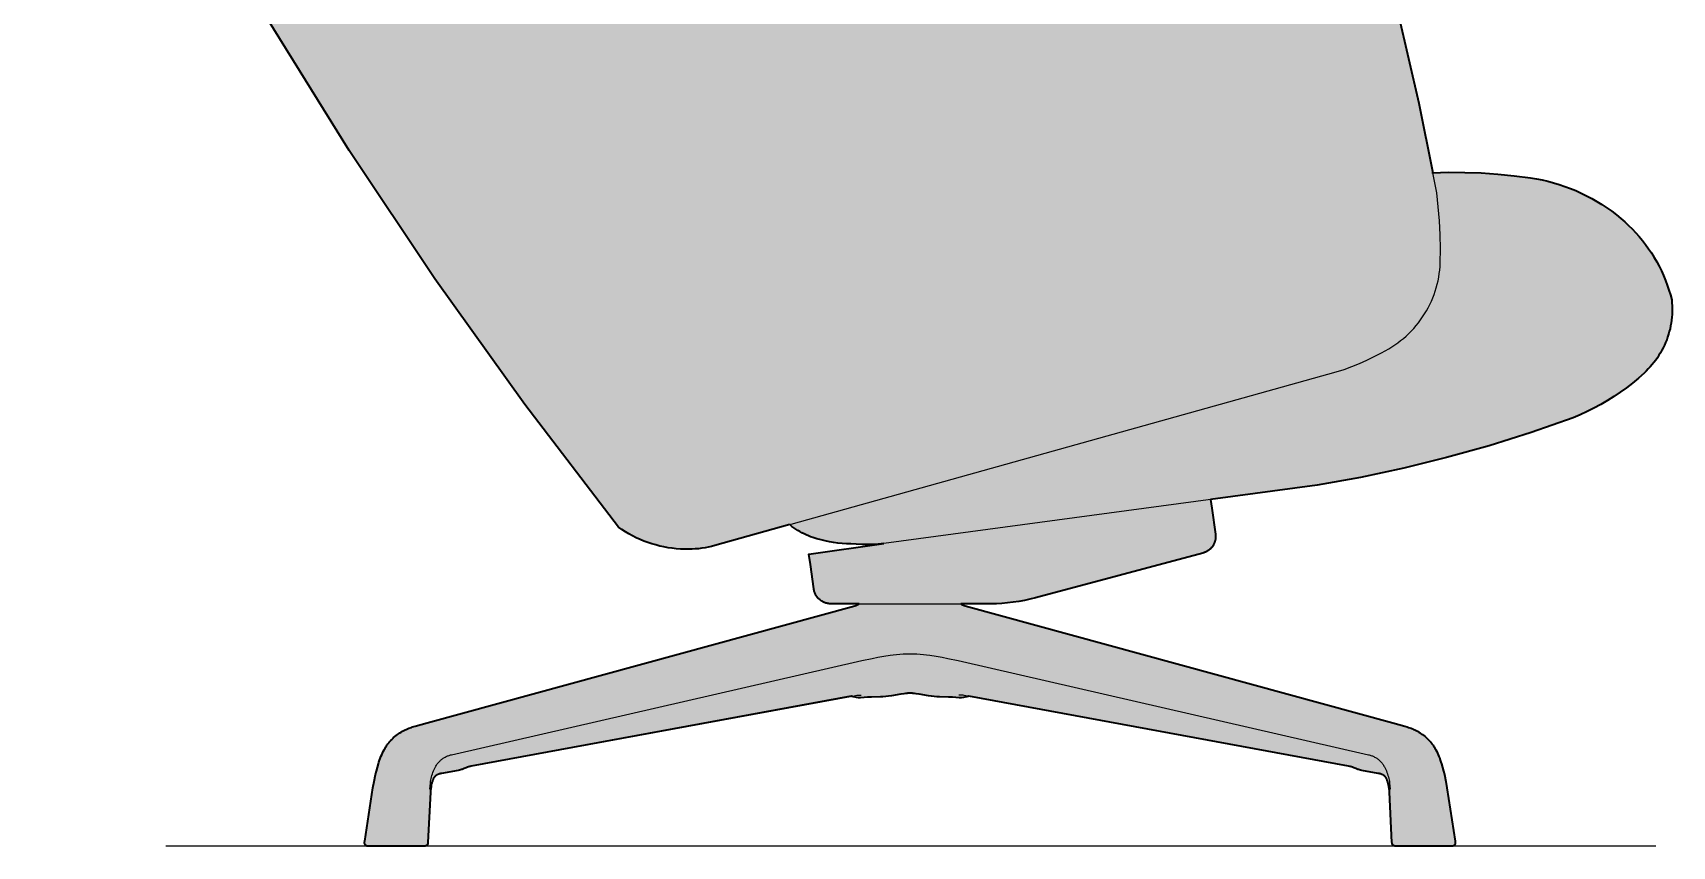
# Model space of a CAD drawing. Header units: millimetres. Extents: x 0 to 2344, y -1269 to 1051.
# Drawn here: x 1393 to 2344, y 0 to 472 of the extents above; entities that cross this region are included whole.
import ezdxf

# ---------------------------------------------------------------- set-up
doc = ezdxf.new("R2010")
doc.units = ezdxf.units.MM
doc.layers.add('Blocks', color=7, linetype='Continuous')
doc.layers.add('Blocks$Fill', color=7, linetype='Continuous', true_color=0xffffff)
for name, color, linetype, lineweight, true_color in [('Blocks$Inner', 7, 'Continuous', 25, 0x007f00), ('Blocks$Outline', 7, 'Continuous', 35, 0xff3f3f), ('Groud', 7, 'Continuous', 25, 0x243775)]:
    doc.layers.add(name, color=color, linetype=linetype, lineweight=lineweight, true_color=true_color)

# ---------------------------------------------------------------- blocks, each defined once
blk = doc.blocks.new('Doze Lounge Chair High Back Side')
at = {"layer": 'Blocks$Fill'}
blk.add_hatch(color=256, dxfattribs=at).paths.add_polyline_path([(397.44, 86.93), (177.18, 46.39), (176.5, 46.23), (176.19, 46.16), (175.91, 46.08), (175.65, 46), (175.4, 45.93), (175.16, 45.85), (174.94, 45.77), (174.52, 45.61), (174.14, 45.46), (172.72, 44.84), (172.32, 44.69), (171.9, 44.54), (171.42, 44.38), (170.89, 44.23), (170.29, 44.08), (169.6, 43.92), (159.98, 42.15), (159.56, 42.05), (159.16, 41.96), (158.78, 41.86), (158.41, 41.75), (158.24, 41.69), (158.07, 41.63), (157.9, 41.57), (157.73, 41.5), (157.57, 41.43), (157.42, 41.36), (157.27, 41.28), (157.12, 41.2), (156.98, 41.12), (156.84, 41.03), (156.77, 40.98), (156.7, 40.93), (156.63, 40.89), (156.57, 40.84), (156.5, 40.79), (156.44, 40.74), (156.37, 40.68), (156.31, 40.63), (156.25, 40.57), (156.19, 40.52), (156.13, 40.46), (156.07, 40.4), (156.02, 40.34), (155.96, 40.27), (155.9, 40.21), (155.85, 40.14), (155.79, 40.08), (155.74, 40.01), (155.69, 39.94), (155.64, 39.87), (155.59, 39.79), (155.54, 39.72), (155.44, 39.56), (155.34, 39.4), (155.25, 39.24), (155.17, 39.07), (155.08, 38.89), (155, 38.71), (154.92, 38.53), (154.85, 38.34), (154.77, 38.15), (154.64, 37.76), (154.51, 37.36), (154.39, 36.96), (154.28, 36.55), (154.19, 36.14), (154.01, 35.34), (153.87, 34.58), (153.66, 33.24), (153.58, 32.64), (153.52, 32), (153.46, 31.27), (152.07, 2.22), (152.06, 2.04), (152.04, 1.87), (152.03, 1.79), (152.01, 1.71), (152, 1.63), (151.98, 1.55), (151.97, 1.47), (151.95, 1.4), (151.92, 1.33), (151.91, 1.29), (151.9, 1.25), (151.89, 1.22), (151.87, 1.18), (151.86, 1.15), (151.84, 1.11), (151.83, 1.08), (151.81, 1.05), (151.79, 1.01), (151.77, 0.98), (151.75, 0.95), (151.73, 0.92), (151.71, 0.88), (151.69, 0.85), (151.67, 0.82), (151.65, 0.79), (151.62, 0.76), (151.6, 0.73), (151.57, 0.7), (151.54, 0.67), (151.52, 0.64), (151.49, 0.61), (151.46, 0.59), (151.43, 0.56), (151.4, 0.53), (151.36, 0.51), (151.33, 0.48), (151.3, 0.45), (151.26, 0.43), (151.23, 0.4), (151.19, 0.38), (151.16, 0.36), (151.12, 0.34), (151.08, 0.31), (151.04, 0.29), (151, 0.27), (150.96, 0.25), (150.92, 0.23), (150.88, 0.22), (150.84, 0.2), (150.79, 0.18), (150.75, 0.17), (150.7, 0.15), (150.66, 0.14), (150.61, 0.12), (150.57, 0.11), (150.52, 0.1), (150.47, 0.09), (150.42, 0.08), (150.37, 0.07), (150.31, 0.06), (150.26, 0.05), (150.14, 0.04), (150, 0.03), (149.84, 0.02), (149.47, 0.01), (118.29, -0.01), (117.71, 0), (117.46, 0.01), (117.24, 0.03), (117.13, 0.04), (117.03, 0.05), (116.94, 0.07), (116.85, 0.08), (116.8, 0.09), (116.76, 0.1), (116.71, 0.11), (116.67, 0.13), (116.63, 0.14), (116.59, 0.15), (116.55, 0.17), (116.51, 0.18), (116.47, 0.2), (116.43, 0.21), (116.4, 0.23), (116.36, 0.25), (116.32, 0.27), (116.28, 0.29), (116.25, 0.31), (116.21, 0.33), (116.18, 0.36), (116.14, 0.38), (116.11, 0.41), (116.07, 0.43), (116.04, 0.46), (116, 0.49), (115.97, 0.52), (115.94, 0.55), (115.9, 0.58), (115.87, 0.62), (115.84, 0.65), (115.81, 0.69), (115.78, 0.72), (115.75, 0.76), (115.72, 0.8), (115.7, 0.84), (115.67, 0.88), (115.64, 0.92), (115.62, 0.96), (115.59, 1), (115.57, 1.04), (115.55, 1.09), (115.53, 1.13), (115.51, 1.18), (115.49, 1.23), (115.47, 1.27), (115.45, 1.32), (115.44, 1.37), (115.42, 1.42), (115.41, 1.47), (115.39, 1.52), (115.38, 1.57), (115.37, 1.63), (115.37, 1.68), (115.36, 1.73), (115.35, 1.79), (115.35, 1.84), (115.34, 1.9), (115.34, 1.96), (115.34, 2.02), (115.34, 2.13), (115.34, 2.25), (115.35, 2.37), (115.36, 2.5), (115.39, 2.75), (115.42, 3.01), (120.2, 33.8), (120.88, 37.6), (121.7, 41.51), (122.19, 43.55), (122.73, 45.64), (123.35, 47.76), (123.68, 48.81), (124.04, 49.86), (124.42, 50.9), (124.81, 51.93), (125.23, 52.95), (125.68, 53.94), (126.15, 54.92), (126.64, 55.87), (126.89, 56.33), (127.16, 56.79), (127.43, 57.24), (127.7, 57.68), (127.99, 58.11), (128.28, 58.53), (128.57, 58.95), (128.87, 59.35), (129.18, 59.75), (129.5, 60.14), (129.82, 60.52), (130.14, 60.89), (130.47, 61.25), (130.8, 61.61), (131.14, 61.95), (131.48, 62.29), (131.83, 62.62), (132.18, 62.95), (132.89, 63.57), (133.61, 64.15), (134.34, 64.71), (135.07, 65.23), (135.81, 65.73), (136.56, 66.19), (137.3, 66.62), (138.04, 67.03), (138.78, 67.4), (139.51, 67.75), (140.24, 68.07), (140.97, 68.36), (141.7, 68.64), (142.44, 68.89), (143.18, 69.14), (144.69, 69.59), (399.48, 139.37), (399.97, 139.51), (400.21, 139.59), (400.45, 139.68), (400.68, 139.78), (400.91, 139.88), (401.14, 139.99), (401.36, 140.11), (401.58, 140.24), (401.8, 140.38), (402.01, 140.52), (385.34, 140.53), (385, 140.54), (384.66, 140.57), (384.32, 140.61), (383.99, 140.67), (383.65, 140.73), (383.32, 140.8), (382.99, 140.89), (382.66, 140.99), (382.34, 141.1), (382.02, 141.22), (381.7, 141.35), (381.39, 141.49), (381.09, 141.64), (380.79, 141.8), (380.49, 141.97), (380.21, 142.15), (379.92, 142.35), (379.65, 142.55), (379.38, 142.76), (379.12, 142.98), (378.87, 143.2), (378.62, 143.44), (378.38, 143.68), (378.15, 143.94), (377.93, 144.2), (377.72, 144.47), (377.52, 144.74), (377.33, 145.02), (377.15, 145.31), (376.97, 145.6), (376.81, 145.9), (376.66, 146.21), (376.52, 146.52), (376.39, 146.83), (376.27, 147.15), (376.16, 147.47), (376.06, 147.8), (375.97, 148.13), (375.9, 148.46), (375.83, 148.8), (375.78, 149.13), (372.95, 169.28), (416.32, 175.44), (409.94, 174.98), (406.75, 174.9), (403.55, 174.91), (400.35, 175.02), (394.68, 175.31), (392.2, 175.48), (389.73, 175.73), (387.27, 176.07), (384.82, 176.49), (382.39, 176.99), (379.97, 177.57), (377.57, 178.23), (375.2, 178.97), (373.91, 179.43), (372.62, 179.93), (371.36, 180.48), (370.12, 181.07), (368.89, 181.7), (367.69, 182.36), (366.51, 183.07), (365.35, 183.82), (364.22, 184.6), (363.11, 185.42), (361.79, 186.48), (316.45, 173.84), (314.59, 173.41), (312.73, 173.04), (310.85, 172.73), (308.96, 172.49), (307.06, 172.31), (305.16, 172.19), (303.26, 172.13), (300.84, 172.15), (298.43, 172.25), (296.02, 172.44), (293.62, 172.71), (291.24, 173.07), (288.86, 173.51), (286.51, 174.03), (284.17, 174.63), (281.85, 175.31), (279.56, 176.08), (277.3, 176.92), (275.07, 177.84), (272.87, 178.84), (270.71, 179.91), (268.59, 181.06), (266.5, 182.29), (264.47, 183.58), (262.48, 184.94), (208.14, 256.04), (156.11, 328.83), (106.45, 403.26), (59.19, 479.23), (21.59, 542.7), (9.29, 564.7), (-2.29, 587.09), (-13.15, 609.83), (-17.09, 618.7), (-20.76, 627.69), (-24.16, 636.78), (-27.28, 645.97), (-30.13, 655.24), (-32.7, 664.6), (-39.39, 696.16), (-45.3, 727.88), (-71.79, 899.39), (-73.79, 914.31), (-75.37, 929.27), (-76.54, 944.27), (-76.88, 949.88), (-77.04, 955.49), (-77.01, 961.11), (-76.79, 966.73), (-76.38, 972.33), (-75.77, 977.91), (-74.99, 983.48), (-74.62, 985.49), (-74.2, 987.5), (-73.7, 989.49), (-73.14, 991.46), (-72.52, 993.41), (-71.83, 995.34), (-71.08, 997.24), (-70.26, 999.12), (-69.39, 1000.97), (-68.45, 1002.8), (-67.45, 1004.59), (-66.4, 1006.34), (-65.28, 1008.06), (-64.11, 1009.74), (-62.89, 1011.38), (-62.03, 1012.41), (-61.14, 1013.41), (-60.22, 1014.37), (-59.27, 1015.31), (-58.29, 1016.22), (-57.28, 1017.1), (-56.25, 1017.94), (-55.19, 1018.75), (-54.1, 1019.53), (-52.99, 1020.27), (-49.59, 1022.25), (-43.09, 1025.06), (4.73, 1044.76), (7.97, 1045.95), (11.24, 1047.05), (14.55, 1048.04), (17.88, 1048.93), (21.24, 1049.71), (24.63, 1050.39), (26.46, 1050.61), (28.31, 1050.76), (30.15, 1050.85), (32, 1050.88), (33.85, 1050.85), (35.69, 1050.75), (37.54, 1050.59), (39.37, 1050.37), (41.2, 1050.09), (43.02, 1049.75), (44.82, 1049.35), (46.61, 1048.88), (48.38, 1048.36), (50.14, 1047.77), (51.87, 1047.13), (53.58, 1046.43), (55.27, 1045.68), (56.93, 1044.86), (58.56, 1043.99), (60.16, 1043.07), (61.73, 1042.09), (63.26, 1041.07), (67.08, 1038.32), (69.33, 1036.57), (71.53, 1034.75), (73.65, 1032.85), (75.72, 1030.88), (77.71, 1028.84), (79.63, 1026.73), (81.48, 1024.56), (83.25, 1022.32), (84.94, 1020.03), (86.55, 1017.67), (88.08, 1015.27), (89.52, 1012.81), (90.88, 1010.3), (92.16, 1007.75), (96.69, 997.54), (100.9, 987.19), (104.76, 976.7), (108.28, 966.1), (111.46, 955.39), (114.28, 944.58), (116.76, 933.68), (118.88, 922.71), (120.64, 911.68), (122.04, 900.6), (123.08, 889.47), (123.75, 878.32), (133.07, 789.32), (134.57, 779.1), (136.38, 768.93), (138.51, 758.81), (140.96, 748.77), (143.72, 738.82), (146.79, 728.95), (150.16, 719.18), (152.56, 714.49), (155.11, 709.87), (157.81, 705.33), (160.65, 700.89), (163.63, 696.54), (166.75, 692.28), (170.01, 688.13), (173.39, 684.09), (176.91, 680.15), (180.55, 676.33), (184.31, 672.63), (209.52, 649.68), (235.5, 627.61), (262.24, 606.45), (289.7, 586.24), (293.02, 583.84), (296.42, 581.57), (299.9, 579.41), (303.45, 577.38), (307.07, 575.47), (310.76, 573.68), (314.5, 572.03), (318.3, 570.5), (322.15, 569.11), (326.05, 567.86), (329.99, 566.73), (333.96, 565.75), (337.97, 564.9), (342, 564.2), (346.05, 563.63), (350.13, 563.21), (354.21, 562.92), (358.3, 562.78), (371.48, 562.93), (384.64, 563.51), (397.78, 564.51), (410.88, 565.93), (600.48, 590.15), (607.77, 590.58), (615.06, 590.79), (622.36, 590.79), (629.66, 590.57), (636.94, 590.14), (640.25, 589.73), (643.55, 589.21), (646.82, 588.58), (650.08, 587.84), (653.3, 586.98), (656.49, 586.01), (659.65, 584.94), (662.77, 583.76), (665.85, 582.47), (668.88, 581.07), (670.39, 580.32), (671.88, 579.51), (673.35, 578.66), (674.78, 577.75), (676.18, 576.8), (677.55, 575.8), (678.88, 574.76), (680.18, 573.67), (681.44, 572.54), (682.66, 571.37), (683.84, 570.15), (684.98, 568.9), (686.08, 567.61), (687.13, 566.28), (688.14, 564.92), (689.1, 563.53), (690, 562.12), (690.85, 560.69), (691.66, 559.23), (692.44, 557.75), (693.17, 556.25), (694.8, 552.65), (696.33, 548.99), (697.75, 545.29), (699.05, 541.55), (700.24, 537.76), (701.31, 533.95), (714.59, 482.55), (726.46, 430.81), (734.57, 390.38), (753.14, 390.66), (762.71, 390.33), (772.27, 389.68), (781.79, 388.72), (791.28, 387.44), (794.67, 386.9), (798.03, 386.25), (801.37, 385.48), (804.68, 384.61), (807.96, 383.63), (811.21, 382.54), (814.42, 381.35), (817.59, 380.04), (820.71, 378.64), (823.79, 377.13), (826.81, 375.53), (829.79, 373.82), (832.7, 372.02), (835.55, 370.12), (838.34, 368.13), (841.06, 366.05), (843.71, 363.88), (845.96, 361.93), (848.15, 359.91), (850.26, 357.82), (852.31, 355.66), (854.28, 353.43), (856.18, 351.14), (858, 348.78), (859.74, 346.37), (861.4, 343.9), (862.97, 341.37), (864.46, 338.79), (865.86, 336.17), (867.17, 333.5), (868.4, 330.78), (869.53, 328.03), (870.57, 325.24), (871.51, 322.42), (872.37, 319.57), (873.12, 316.69), (873.28, 315.02), (873.38, 313.34), (873.43, 311.66), (873.42, 309.98), (873.35, 308.31), (873.22, 306.63), (873.04, 304.96), (872.81, 303.3), (872.52, 301.65), (872.17, 300.01), (871.76, 298.38), (871.31, 296.76), (870.79, 295.17), (870.23, 293.58), (869.61, 292.02), (868.94, 290.49), (868.21, 288.97), (867.44, 287.48), (866.62, 286.02), (865.75, 284.58), (864.83, 283.18), (863.86, 281.81), (862.85, 280.47), (861.79, 279.17), (860.69, 277.9), (859.55, 276.67), (858.36, 275.48), (857.14, 274.33), (853.81, 271.37), (850.39, 268.52), (846.88, 265.79), (843.28, 263.17), (839.59, 260.67), (835.82, 258.3), (831.98, 256.05), (828.06, 253.93), (824.08, 251.94), (820.04, 250.08), (815.93, 248.36), (791.75, 239.89), (767.32, 232.19), (742.65, 225.27), (717.78, 219.13), (692.72, 213.79), (667.51, 209.24), (605.81, 200.94), (608.65, 180.65), (608.68, 180.3), (608.7, 179.96), (608.71, 179.61), (608.7, 179.27), (608.68, 178.93), (608.65, 178.58), (608.61, 178.24), (608.56, 177.9), (608.5, 177.56), (608.42, 177.22), (608.33, 176.89), (608.23, 176.56), (608.12, 176.23), (608, 175.91), (607.87, 175.59), (607.72, 175.28), (607.57, 174.97), (607.41, 174.67), (607.23, 174.37), (607.04, 174.08), (606.85, 173.8), (606.64, 173.52), (606.43, 173.25), (606.21, 172.99), (605.97, 172.73), (605.73, 172.49), (605.48, 172.25), (605.23, 172.02), (604.96, 171.8), (604.69, 171.59), (604.41, 171.39), (604.12, 171.19), (603.83, 171.01), (603.53, 170.84), (603.22, 170.68), (602.91, 170.53), (602.6, 170.39), (602.28, 170.26), (601.95, 170.14), (601.63, 170.04), (601.29, 169.94), (501.04, 143.13), (497.84, 142.44), (494.62, 141.86), (491.39, 141.38), (488.13, 141), (484.87, 140.74), (481.6, 140.58), (478.33, 140.52), (461.03, 140.52), (461.45, 140.24), (461.67, 140.11), (461.89, 139.99), (462.12, 139.88), (462.35, 139.78), (462.59, 139.68), (462.83, 139.59), (463.07, 139.51), (463.31, 139.43), (718.34, 69.59), (719.86, 69.14), (720.6, 68.89), (721.33, 68.64), (722.06, 68.36), (722.79, 68.07), (723.52, 67.75), (724.26, 67.4), (724.99, 67.03), (725.74, 66.62), (726.48, 66.19), (727.22, 65.73), (727.96, 65.23), (728.7, 64.71), (729.43, 64.15), (730.15, 63.57), (730.85, 62.95), (731.2, 62.62), (731.55, 62.29), (731.89, 61.95), (732.23, 61.61), (732.56, 61.25), (732.89, 60.89), (733.22, 60.52), (733.54, 60.14), (733.85, 59.75), (734.16, 59.35), (734.46, 58.95), (734.76, 58.53), (735.05, 58.11), (735.33, 57.68), (735.61, 57.24), (735.88, 56.79), (736.14, 56.33), (736.4, 55.87), (736.89, 54.92), (737.36, 53.94), (737.8, 52.95), (738.22, 51.93), (738.62, 50.9), (738.99, 49.86), (739.35, 48.81), (739.69, 47.76), (740.3, 45.64), (740.85, 43.55), (741.33, 41.51), (742.15, 37.6), (742.83, 33.8), (747.61, 3.01), (747.65, 2.75), (747.67, 2.5), (747.68, 2.37), (747.69, 2.25), (747.69, 2.13), (747.69, 2.02), (747.69, 1.96), (747.69, 1.9), (747.69, 1.84), (747.68, 1.79), (747.68, 1.73), (747.67, 1.68), (747.66, 1.63), (747.65, 1.57), (747.64, 1.52), (747.63, 1.47), (747.61, 1.42), (747.6, 1.37), (747.58, 1.32), (747.57, 1.27), (747.55, 1.23), (747.53, 1.18), (747.51, 1.13), (747.49, 1.09), (747.46, 1.04), (747.44, 1), (747.42, 0.96), (747.39, 0.92), (747.37, 0.88), (747.34, 0.84), (747.31, 0.8), (747.28, 0.76), (747.25, 0.72), (747.22, 0.69), (747.19, 0.65), (747.16, 0.62), (747.13, 0.58), (747.1, 0.55), (747.06, 0.52), (747.03, 0.49), (747, 0.46), (746.96, 0.43), (746.93, 0.41), (746.89, 0.38), (746.86, 0.36), (746.82, 0.33), (746.79, 0.31), (746.75, 0.29), (746.71, 0.27), (746.68, 0.25), (746.64, 0.23), (746.6, 0.21), (746.56, 0.2), (746.52, 0.18), (746.48, 0.17), (746.44, 0.15), (746.4, 0.14), (746.36, 0.13), (746.32, 0.11), (746.28, 0.1), (746.23, 0.09), (746.19, 0.08), (746.1, 0.07), (746, 0.05), (745.9, 0.04), (745.8, 0.03), (745.57, 0.01), (745.33, 0), (744.74, -0.01), (713.57, 0.01), (713.19, 0.02), (713.03, 0.03), (712.9, 0.04), (712.78, 0.05), (712.72, 0.06), (712.67, 0.07), (712.61, 0.08), (712.56, 0.09), (712.52, 0.1), (712.47, 0.11), (712.42, 0.12), (712.38, 0.14), (712.33, 0.15), (712.29, 0.17), (712.24, 0.18), (712.2, 0.2), (712.16, 0.22), (712.11, 0.23), (712.07, 0.25), (712.03, 0.27), (711.99, 0.29), (711.95, 0.31), (711.92, 0.34), (711.88, 0.36), (711.84, 0.38), (711.81, 0.4), (711.77, 0.43), (711.74, 0.45), (711.7, 0.48), (711.67, 0.51), (711.64, 0.53), (711.61, 0.56), (711.58, 0.59), (711.55, 0.61), (711.52, 0.64), (711.49, 0.67), (711.46, 0.7), (711.44, 0.73), (711.41, 0.76), (711.39, 0.79), (711.36, 0.82), (711.34, 0.85), (711.32, 0.88), (711.3, 0.92), (711.28, 0.95), (711.26, 0.98), (711.24, 1.01), (711.22, 1.05), (711.21, 1.08), (711.19, 1.11), (711.18, 1.15), (711.16, 1.18), (711.15, 1.22), (711.14, 1.25), (711.12, 1.29), (711.11, 1.33), (711.09, 1.4), (711.07, 1.47), (711.05, 1.55), (711.03, 1.63), (711.02, 1.71), (711.01, 1.79), (711, 1.87), (710.98, 2.04), (710.96, 2.22), (709.58, 31.27), (709.52, 32), (709.45, 32.64), (709.37, 33.24), (709.16, 34.58), (709.02, 35.34), (708.85, 36.14), (708.75, 36.55), (708.64, 36.96), (708.53, 37.36), (708.4, 37.76), (708.26, 38.15), (708.19, 38.34), (708.11, 38.53), (708.03, 38.71), (707.95, 38.89), (707.87, 39.07), (707.78, 39.24), (707.69, 39.4), (707.6, 39.56), (707.5, 39.72), (707.45, 39.79), (707.4, 39.87), (707.35, 39.94), (707.29, 40.01), (707.24, 40.08), (707.19, 40.14), (707.13, 40.21), (707.08, 40.27), (707.02, 40.34), (706.96, 40.4), (706.9, 40.46), (706.84, 40.52), (706.78, 40.57), (706.72, 40.63), (706.66, 40.68), (706.6, 40.74), (706.53, 40.79), (706.47, 40.84), (706.4, 40.89), (706.34, 40.93), (706.27, 40.98), (706.2, 41.03), (706.06, 41.12), (705.92, 41.2), (705.77, 41.28), (705.62, 41.36), (705.46, 41.43), (705.3, 41.5), (705.14, 41.57), (704.97, 41.63), (704.8, 41.69), (704.62, 41.75), (704.25, 41.86), (703.87, 41.96), (703.47, 42.05), (703.05, 42.15), (693.43, 43.92), (692.75, 44.08), (692.15, 44.23), (691.61, 44.38), (691.14, 44.54), (690.71, 44.69), (690.32, 44.84), (689.95, 44.99), (688.51, 45.61), (688.1, 45.77), (687.87, 45.85), (687.64, 45.93), (687.39, 46), (687.12, 46.08), (686.84, 46.16), (686.54, 46.23), (685.85, 46.39), (465.61, 86.93), (464.87, 86.72), (464.48, 86.63), (464.09, 86.54), (462.62, 86.25), (461.48, 86.05), (461.05, 85.98), (460.87, 85.96), (460.71, 85.95), (460.64, 85.94), (460.57, 85.94), (460.51, 85.94), (460.44, 85.94), (460.38, 85.94), (460.32, 85.94), (460.26, 85.95), (456.1, 86.34), (453.92, 86.45), (447.18, 86.68), (445.61, 86.8), (443.97, 86.98), (442.27, 87.22), (435.02, 88.42), (434.11, 88.54), (433.23, 88.62), (432.79, 88.65), (432.36, 88.67), (431.94, 88.69), (431.12, 88.69), (430.7, 88.67), (430.27, 88.65), (429.83, 88.62), (428.94, 88.54), (428.03, 88.42), (426.19, 88.14), (419.09, 86.98), (417.45, 86.8), (415.87, 86.68), (414.37, 86.6), (406.96, 86.34), (405.03, 86.19), (402.73, 85.94), (402.67, 85.94), (402.61, 85.94), (402.55, 85.94), (402.49, 85.94), (402.42, 85.94), (402.35, 85.95), (402.19, 85.96), (402.01, 85.98), (401.58, 86.05), (400.44, 86.25), (398.97, 86.54), (398.58, 86.63), (398.18, 86.72), (397.8, 86.83)], flags=0)
at = {"layer": 'Blocks$Inner'}
blk.add_line((153.52, 32.99), (152.05, 1.91), dxfattribs=at)
for points in [[(59.19, 479.23), (106.45, 403.26), (156.11, 328.83), (208.14, 256.04), (262.48, 184.94), (264.47, 183.58), (266.5, 182.29), (268.59, 181.06), (270.71, 179.91), (272.87, 178.84), (275.07, 177.84), (277.3, 176.92), (279.56, 176.08), (281.85, 175.31), (284.17, 174.63), (286.51, 174.03), (288.86, 173.51), (291.24, 173.07), (293.62, 172.71), (296.02, 172.44), (298.43, 172.25), (300.84, 172.15), (303.26, 172.13), (305.16, 172.19), (307.06, 172.31), (308.96, 172.49), (310.85, 172.73), (312.73, 173.04), (314.59, 173.41), (316.45, 173.84), (318.29, 174.33), (678.69, 274.97), (683.21, 276.45), (687.67, 278.07), (692.08, 279.85), (696.43, 281.77), (700.72, 283.84), (704.93, 286.04), (709.06, 288.39), (710.85, 289.47), (712.6, 290.61), (714.31, 291.82), (715.98, 293.08), (717.6, 294.4), (719.18, 295.77), (720.7, 297.2), (722.18, 298.68), (723.6, 300.21), (724.97, 301.79), (726.29, 303.41), (727.54, 305.08), (728.74, 306.8), (729.88, 308.55), (730.95, 310.34), (731.97, 312.17), (732.92, 314.04), (733.8, 315.93), (734.62, 317.85), (735.37, 319.81), (736.05, 321.78), (736.66, 323.78), (737.2, 325.8), (737.67, 327.84), (738.07, 329.89), (738.4, 331.95), (738.66, 334.03), (738.84, 336.11), (738.95, 338.2), (739.01, 346.33), (738.84, 354.45), (738.43, 362.57), (737.78, 370.68), (736.9, 378.76), (726.46, 430.81), (714.59, 482.55)], [(733.99, 390.36), (743.56, 390.67), (753.14, 390.66), (762.71, 390.33), (772.27, 389.68), (781.79, 388.72), (791.28, 387.44), (794.67, 386.9), (798.03, 386.25), (801.37, 385.48), (804.68, 384.61), (807.96, 383.63), (811.21, 382.54), (814.42, 381.35), (817.59, 380.04), (820.71, 378.64), (823.79, 377.13), (826.81, 375.53), (829.79, 373.82), (832.7, 372.02), (835.55, 370.12), (838.34, 368.13), (841.06, 366.05), (843.71, 363.88), (845.96, 361.93), (848.15, 359.91), (850.26, 357.82), (852.31, 355.66), (854.28, 353.43), (856.18, 351.14), (858, 348.78), (859.74, 346.37), (861.4, 343.9), (862.97, 341.37), (864.46, 338.79), (865.86, 336.17), (867.17, 333.5), (868.4, 330.78), (869.53, 328.03), (870.57, 325.24), (871.51, 322.42), (872.37, 319.57), (873.12, 316.69), (873.28, 315.02), (873.38, 313.34), (873.43, 311.66), (873.42, 309.98), (873.35, 308.31), (873.22, 306.63), (873.04, 304.96), (872.81, 303.3), (872.52, 301.65), (872.17, 300.01), (871.76, 298.38), (871.31, 296.76), (870.79, 295.17), (870.23, 293.58), (869.61, 292.02), (868.94, 290.49), (868.21, 288.97), (867.44, 287.48), (866.62, 286.02), (865.75, 284.58), (864.83, 283.18), (863.86, 281.81), (862.85, 280.47), (861.79, 279.17), (860.69, 277.9), (859.55, 276.67), (858.36, 275.48), (857.14, 274.33), (853.81, 271.37), (850.39, 268.52), (846.88, 265.79), (843.28, 263.17), (839.59, 260.67), (835.82, 258.3), (831.98, 256.05), (828.06, 253.93), (824.08, 251.94), (820.04, 250.08), (815.93, 248.36), (791.75, 239.89), (767.32, 232.19), (742.65, 225.27), (717.78, 219.13), (692.72, 213.79), (667.51, 209.24), (416.32, 175.44), (372.95, 169.28), (373.79, 163.34), (375.78, 149.13), (375.83, 148.8), (375.9, 148.46), (375.97, 148.13), (376.06, 147.8), (376.16, 147.47), (376.27, 147.15), (376.39, 146.83), (376.52, 146.52), (376.66, 146.21), (376.81, 145.9), (376.97, 145.6), (377.15, 145.31), (377.33, 145.02), (377.52, 144.74), (377.72, 144.47), (377.93, 144.2), (378.15, 143.94), (378.38, 143.68), (378.62, 143.44), (378.87, 143.2), (379.12, 142.98), (379.38, 142.76), (379.65, 142.55), (379.92, 142.35), (380.21, 142.15), (380.49, 141.97), (380.79, 141.8), (381.09, 141.64), (381.39, 141.49), (381.7, 141.35), (382.02, 141.22), (382.34, 141.1), (382.66, 140.99), (382.99, 140.89), (383.32, 140.8), (383.65, 140.73), (383.99, 140.67), (384.32, 140.61), (384.66, 140.57), (385, 140.54), (385.34, 140.53), (385.68, 140.52), (478.33, 140.52), (481.6, 140.58), (484.87, 140.74), (488.13, 141), (491.39, 141.38), (494.62, 141.86), (497.84, 142.44), (501.04, 143.13), (504.21, 143.93), (601.29, 169.94), (601.63, 170.04), (601.95, 170.14), (602.28, 170.26), (602.6, 170.39), (602.91, 170.53), (603.22, 170.68), (603.53, 170.84), (603.83, 171.01), (604.12, 171.19), (604.41, 171.39), (604.69, 171.59), (604.96, 171.8), (605.23, 172.02), (605.48, 172.25), (605.73, 172.49), (605.97, 172.73), (606.21, 172.99), (606.43, 173.25), (606.64, 173.52), (606.85, 173.8), (607.04, 174.08), (607.23, 174.37), (607.41, 174.67), (607.57, 174.97), (607.72, 175.28), (607.87, 175.59), (608, 175.91), (608.12, 176.23), (608.23, 176.56), (608.33, 176.89), (608.42, 177.22), (608.5, 177.56), (608.56, 177.9), (608.61, 178.24), (608.65, 178.58), (608.68, 178.93), (608.7, 179.27), (608.71, 179.61), (608.7, 179.96), (608.68, 180.3), (608.65, 180.65), (608.61, 180.99), (606.51, 195.97), (605.81, 200.94)], [(361.79, 186.48), (363.11, 185.42), (364.22, 184.6), (365.35, 183.82), (366.51, 183.07), (367.69, 182.36), (368.89, 181.7), (370.12, 181.07), (371.36, 180.48), (372.62, 179.93), (373.91, 179.43), (375.2, 178.97), (377.57, 178.23), (379.97, 177.57), (382.39, 176.99), (384.82, 176.49), (387.27, 176.07), (389.73, 175.73), (392.2, 175.48), (394.68, 175.31), (397.16, 175.22), (400.35, 175.02), (403.55, 174.91), (406.75, 174.9), (409.94, 174.98), (413.14, 175.16), (416.32, 175.44)], [(402.01, 140.52), (401.8, 140.38), (401.58, 140.24), (401.36, 140.11), (401.14, 139.99), (400.91, 139.88), (400.68, 139.78), (400.45, 139.68), (400.21, 139.59), (399.97, 139.51), (399.72, 139.43), (399.48, 139.37), (151.55, 71.43), (144.69, 69.59), (143.18, 69.14), (142.44, 68.89), (141.7, 68.64), (140.97, 68.36), (140.24, 68.07), (139.51, 67.75), (138.78, 67.4), (138.04, 67.03), (137.3, 66.62), (136.56, 66.19), (135.81, 65.73), (135.07, 65.23), (134.34, 64.71), (133.61, 64.15), (132.89, 63.57), (132.18, 62.95), (131.83, 62.62), (131.48, 62.29), (131.14, 61.95), (130.8, 61.61), (130.47, 61.25), (130.14, 60.89), (129.82, 60.52), (129.5, 60.14), (129.18, 59.75), (128.87, 59.35), (128.57, 58.95), (128.28, 58.53), (127.99, 58.11), (127.7, 57.68), (127.43, 57.24), (127.16, 56.79), (126.89, 56.33), (126.64, 55.87), (126.15, 54.92), (125.68, 53.94), (125.23, 52.95), (124.81, 51.93), (124.42, 50.9), (124.04, 49.86), (123.68, 48.81), (123.35, 47.76), (122.73, 45.64), (122.19, 43.55), (121.7, 41.51), (120.88, 37.6), (120.2, 33.8), (115.42, 3.01), (115.39, 2.75), (115.36, 2.5), (115.35, 2.37), (115.34, 2.25), (115.34, 2.13), (115.34, 2.02), (115.34, 1.96), (115.34, 1.9), (115.35, 1.84), (115.35, 1.79), (115.36, 1.73), (115.37, 1.68), (115.37, 1.63), (115.38, 1.57), (115.39, 1.52), (115.41, 1.47), (115.42, 1.42), (115.44, 1.37), (115.45, 1.32), (115.47, 1.27), (115.49, 1.23), (115.51, 1.18), (115.53, 1.13), (115.55, 1.09), (115.57, 1.04), (115.59, 1), (115.62, 0.96), (115.64, 0.92), (115.67, 0.88), (115.7, 0.84), (115.72, 0.8), (115.75, 0.76), (115.78, 0.72), (115.81, 0.69), (115.84, 0.65), (115.87, 0.62), (115.9, 0.58), (115.94, 0.55), (115.97, 0.52), (116, 0.49), (116.04, 0.46), (116.07, 0.43), (116.11, 0.41), (116.14, 0.38), (116.18, 0.36), (116.21, 0.33), (116.25, 0.31), (116.28, 0.29), (116.32, 0.27), (116.36, 0.25), (116.4, 0.23), (116.43, 0.21), (116.47, 0.2), (116.51, 0.18), (116.55, 0.17), (116.59, 0.15), (116.63, 0.14), (116.67, 0.13), (116.71, 0.11), (116.76, 0.1), (116.8, 0.09), (116.85, 0.08), (116.94, 0.07), (117.03, 0.05), (117.13, 0.04), (117.24, 0.03), (117.46, 0.01), (117.71, 0), (118.29, -0.01), (149.47, 0.01), (149.84, 0.02), (150, 0.03), (150.14, 0.04), (150.26, 0.05), (150.31, 0.06), (150.37, 0.07), (150.42, 0.08), (150.47, 0.09), (150.52, 0.1), (150.57, 0.11), (150.61, 0.12), (150.66, 0.14), (150.7, 0.15), (150.75, 0.17), (150.79, 0.18), (150.84, 0.2), (150.88, 0.22), (150.92, 0.23), (150.96, 0.25), (151, 0.27), (151.04, 0.29), (151.08, 0.31), (151.12, 0.34), (151.16, 0.36), (151.19, 0.38), (151.23, 0.4), (151.26, 0.43), (151.3, 0.45), (151.33, 0.48), (151.36, 0.51), (151.4, 0.53), (151.43, 0.56), (151.46, 0.59), (151.49, 0.61), (151.52, 0.64), (151.54, 0.67), (151.57, 0.7), (151.6, 0.73), (151.62, 0.76), (151.65, 0.79), (151.67, 0.82), (151.69, 0.85), (151.71, 0.88), (151.73, 0.92), (151.75, 0.95), (151.77, 0.98), (151.79, 1.01), (151.81, 1.05), (151.83, 1.08), (151.84, 1.11), (151.86, 1.15), (151.87, 1.18), (151.89, 1.22), (151.9, 1.25), (151.91, 1.29), (151.92, 1.33), (151.95, 1.4), (151.97, 1.47), (151.98, 1.55), (152, 1.63), (152.01, 1.71), (152.03, 1.79), (152.04, 1.87), (152.06, 2.04), (152.07, 2.22), (153.46, 31.27), (153.52, 32), (153.58, 32.64), (153.66, 33.24), (153.87, 34.58), (154.01, 35.34), (154.19, 36.14), (154.28, 36.55), (154.39, 36.96), (154.51, 37.36), (154.64, 37.76), (154.77, 38.15), (154.85, 38.34), (154.92, 38.53), (155, 38.71), (155.08, 38.89), (155.17, 39.07), (155.25, 39.24), (155.34, 39.4), (155.44, 39.56), (155.54, 39.72), (155.59, 39.79), (155.64, 39.87), (155.69, 39.94), (155.74, 40.01), (155.79, 40.08), (155.85, 40.14), (155.9, 40.21), (155.96, 40.27), (156.02, 40.34), (156.07, 40.4), (156.13, 40.46), (156.19, 40.52), (156.25, 40.57), (156.31, 40.63), (156.37, 40.68), (156.44, 40.74), (156.5, 40.79), (156.57, 40.84), (156.63, 40.89), (156.7, 40.93), (156.77, 40.98), (156.84, 41.03), (156.98, 41.12), (157.12, 41.2), (157.27, 41.28), (157.42, 41.36), (157.57, 41.43), (157.73, 41.5), (157.9, 41.57), (158.07, 41.63), (158.24, 41.69), (158.41, 41.75), (158.78, 41.86), (159.16, 41.96), (159.56, 42.05), (159.98, 42.15), (169.6, 43.92), (170.29, 44.08), (170.89, 44.23), (171.42, 44.38), (171.9, 44.54), (172.32, 44.69), (172.72, 44.84), (173.08, 44.99), (174.14, 45.46), (174.52, 45.61), (174.94, 45.77), (175.16, 45.85), (175.4, 45.93), (175.65, 46), (175.91, 46.08), (176.19, 46.16), (176.5, 46.23), (177.18, 46.39), (399.19, 87.26), (400.02, 87.4), (400.64, 87.49), (400.88, 87.52), (401.1, 87.54), (401.31, 87.56), (401.49, 87.56), (401.68, 87.57), (401.86, 87.57), (402.2, 87.55), (403, 87.5), (403.09, 87.5), (403.13, 87.5), (403.16, 87.5), (403.2, 87.51)], [(461.03, 140.52), (461.24, 140.38), (461.45, 140.24), (461.67, 140.11), (461.89, 139.99), (462.12, 139.88), (462.35, 139.78), (462.59, 139.68), (462.83, 139.59), (463.07, 139.51), (463.31, 139.43), (463.56, 139.37), (711.48, 71.43), (718.34, 69.59), (719.86, 69.14), (720.6, 68.89), (721.33, 68.64), (722.06, 68.36), (722.79, 68.07), (723.52, 67.75), (724.26, 67.4), (724.99, 67.03), (725.74, 66.62), (726.48, 66.19), (727.22, 65.73), (727.96, 65.23), (728.7, 64.71), (729.43, 64.15), (730.15, 63.57), (730.85, 62.95), (731.2, 62.62), (731.55, 62.29), (731.89, 61.95), (732.23, 61.61), (732.56, 61.25), (732.89, 60.89), (733.22, 60.52), (733.54, 60.14), (733.85, 59.75), (734.16, 59.35), (734.46, 58.95), (734.76, 58.53), (735.05, 58.11), (735.33, 57.68), (735.61, 57.24), (735.88, 56.79), (736.14, 56.33), (736.4, 55.87), (736.89, 54.92), (737.36, 53.94), (737.8, 52.95), (738.22, 51.93), (738.62, 50.9), (738.99, 49.86), (739.35, 48.81), (739.69, 47.76), (740.3, 45.64), (740.85, 43.55), (741.33, 41.51), (742.15, 37.6), (742.83, 33.8), (747.61, 3.01), (747.65, 2.75), (747.67, 2.5), (747.68, 2.37), (747.69, 2.25), (747.69, 2.13), (747.69, 2.02), (747.69, 1.96), (747.69, 1.9), (747.69, 1.84), (747.68, 1.79), (747.68, 1.73), (747.67, 1.68), (747.66, 1.63), (747.65, 1.57), (747.64, 1.52), (747.63, 1.47), (747.61, 1.42), (747.6, 1.37), (747.58, 1.32), (747.57, 1.27), (747.55, 1.23), (747.53, 1.18), (747.51, 1.13), (747.49, 1.09), (747.46, 1.04), (747.44, 1), (747.42, 0.96), (747.39, 0.92), (747.37, 0.88), (747.34, 0.84), (747.31, 0.8), (747.28, 0.76), (747.25, 0.72), (747.22, 0.69), (747.19, 0.65), (747.16, 0.62), (747.13, 0.58), (747.1, 0.55), (747.06, 0.52), (747.03, 0.49), (747, 0.46), (746.96, 0.43), (746.93, 0.41), (746.89, 0.38), (746.86, 0.36), (746.82, 0.33), (746.79, 0.31), (746.75, 0.29), (746.71, 0.27), (746.68, 0.25), (746.64, 0.23), (746.6, 0.21), (746.56, 0.2), (746.52, 0.18), (746.48, 0.17), (746.44, 0.15), (746.4, 0.14), (746.36, 0.13), (746.32, 0.11), (746.28, 0.1), (746.23, 0.09), (746.19, 0.08), (746.1, 0.07), (746, 0.05), (745.9, 0.04), (745.8, 0.03), (745.57, 0.01), (745.33, 0), (744.74, -0.01), (713.57, 0.01), (713.19, 0.02), (713.03, 0.03), (712.9, 0.04), (712.78, 0.05), (712.72, 0.06), (712.67, 0.07), (712.61, 0.08), (712.56, 0.09), (712.52, 0.1), (712.47, 0.11), (712.42, 0.12), (712.38, 0.14), (712.33, 0.15), (712.29, 0.17), (712.24, 0.18), (712.2, 0.2), (712.16, 0.22), (712.11, 0.23), (712.07, 0.25), (712.03, 0.27), (711.99, 0.29), (711.95, 0.31), (711.92, 0.34), (711.88, 0.36), (711.84, 0.38), (711.81, 0.4), (711.77, 0.43), (711.74, 0.45), (711.7, 0.48), (711.67, 0.51), (711.64, 0.53), (711.61, 0.56), (711.58, 0.59), (711.55, 0.61), (711.52, 0.64), (711.49, 0.67), (711.46, 0.7), (711.44, 0.73), (711.41, 0.76), (711.39, 0.79), (711.36, 0.82), (711.34, 0.85), (711.32, 0.88), (711.3, 0.92), (711.28, 0.95), (711.26, 0.98), (711.24, 1.01), (711.22, 1.05), (711.21, 1.08), (711.19, 1.11), (711.18, 1.15), (711.16, 1.18), (711.15, 1.22), (711.14, 1.25), (711.12, 1.29), (711.11, 1.33), (711.09, 1.4), (711.07, 1.47), (711.05, 1.55), (711.03, 1.63), (711.02, 1.71), (711.01, 1.79), (711, 1.87), (710.98, 2.04), (710.96, 2.22), (709.58, 31.27), (709.52, 32), (709.45, 32.64), (709.37, 33.24), (709.16, 34.58), (709.02, 35.34), (708.85, 36.14), (708.75, 36.55), (708.64, 36.96), (708.53, 37.36), (708.4, 37.76), (708.26, 38.15), (708.19, 38.34), (708.11, 38.53), (708.03, 38.71), (707.95, 38.89), (707.87, 39.07), (707.78, 39.24), (707.69, 39.4), (707.6, 39.56), (707.5, 39.72), (707.45, 39.79), (707.4, 39.87), (707.35, 39.94), (707.29, 40.01), (707.24, 40.08), (707.19, 40.14), (707.13, 40.21), (707.08, 40.27), (707.02, 40.34), (706.96, 40.4), (706.9, 40.46), (706.84, 40.52), (706.78, 40.57), (706.72, 40.63), (706.66, 40.68), (706.6, 40.74), (706.53, 40.79), (706.47, 40.84), (706.4, 40.89), (706.34, 40.93), (706.27, 40.98), (706.2, 41.03), (706.06, 41.12), (705.92, 41.2), (705.77, 41.28), (705.62, 41.36), (705.46, 41.43), (705.3, 41.5), (705.14, 41.57), (704.97, 41.63), (704.8, 41.69), (704.62, 41.75), (704.25, 41.86), (703.87, 41.96), (703.47, 42.05), (703.05, 42.15), (693.43, 43.92), (692.75, 44.08), (692.15, 44.23), (691.61, 44.38), (691.14, 44.54), (690.71, 44.69), (690.32, 44.84), (689.95, 44.99), (688.89, 45.46), (688.51, 45.61), (688.1, 45.77), (687.87, 45.85), (687.64, 45.93), (687.39, 46), (687.12, 46.08), (686.84, 46.16), (686.54, 46.23), (685.85, 46.39), (463.85, 87.26), (463.02, 87.4), (462.4, 87.49), (462.15, 87.52), (461.93, 87.54), (461.73, 87.56), (461.54, 87.56), (461.36, 87.57), (461.18, 87.57), (460.83, 87.55), (460.04, 87.5), (459.95, 87.5), (459.91, 87.5), (459.87, 87.5), (459.84, 87.51)], [(153.15, 33.01), (153.48, 36.6), (153.6, 37.5), (153.75, 38.4), (153.93, 39.29), (154.14, 40.17), (154.39, 41.05), (154.66, 41.92), (154.96, 42.77), (155.3, 43.62), (155.66, 44.45), (156.05, 45.27), (156.47, 46.08), (156.7, 46.49), (156.95, 46.9), (157.21, 47.29), (157.49, 47.68), (157.78, 48.06), (158.08, 48.43), (158.39, 48.78), (158.72, 49.13), (159.05, 49.46), (159.4, 49.79), (159.76, 50.1), (160.13, 50.4), (160.51, 50.68), (160.9, 50.96), (161.3, 51.22), (161.7, 51.46), (162.12, 51.69), (162.54, 51.91), (162.97, 52.11), (163.41, 52.3), (163.85, 52.47), (164.3, 52.63), (164.75, 52.77), (165.21, 52.9), (165.67, 53.01), (403.59, 107.57), (409.6, 108.91), (412.9, 109.58), (416.37, 110.19), (419.99, 110.73), (421.84, 110.96), (423.73, 111.16), (425.64, 111.32), (427.58, 111.44), (429.54, 111.51), (431.52, 111.54), (433.49, 111.51), (435.45, 111.44), (437.39, 111.32), (439.3, 111.16), (441.19, 110.96), (443.05, 110.73), (446.67, 110.19), (450.14, 109.58), (453.44, 108.91), (459.45, 107.57), (697.36, 53.01), (697.83, 52.9), (698.28, 52.77), (698.74, 52.63), (699.19, 52.47), (699.63, 52.3), (700.07, 52.11), (700.49, 51.91), (700.92, 51.69), (701.33, 51.46), (701.74, 51.22), (702.14, 50.96), (702.53, 50.68), (702.91, 50.4), (703.28, 50.1), (703.63, 49.79), (703.98, 49.46), (704.32, 49.13), (704.64, 48.78), (704.96, 48.43), (705.26, 48.06), (705.55, 47.68), (705.82, 47.29), (706.08, 46.9), (706.33, 46.49), (706.57, 46.08), (706.99, 45.27), (707.38, 44.45), (707.74, 43.62), (708.07, 42.77), (708.37, 41.92), (708.65, 41.05), (708.89, 40.17), (709.1, 39.29), (709.28, 38.4), (709.43, 37.5), (709.55, 36.6), (709.89, 33.01)], [(465.64, 86.94), (465.26, 86.83), (464.87, 86.72), (464.48, 86.63), (464.09, 86.54), (462.62, 86.25), (461.48, 86.05), (461.05, 85.98), (460.87, 85.96), (460.71, 85.95), (460.64, 85.94), (460.57, 85.94), (460.51, 85.94), (460.44, 85.94), (460.38, 85.94), (460.32, 85.94), (460.26, 85.95), (458.02, 86.19), (456.1, 86.34), (453.92, 86.45), (448.69, 86.6), (447.18, 86.68), (445.61, 86.8), (443.97, 86.98), (442.27, 87.22), (436.87, 88.14), (435.02, 88.42), (434.11, 88.54), (433.23, 88.62), (432.79, 88.65), (432.36, 88.67), (431.94, 88.69), (431.53, 88.69), (431.12, 88.69), (430.7, 88.67), (430.27, 88.65), (429.83, 88.62), (428.94, 88.54), (428.03, 88.42), (426.19, 88.14), (420.79, 87.22), (419.09, 86.98), (417.45, 86.8), (415.87, 86.68), (414.37, 86.6), (409.13, 86.45), (406.96, 86.34), (405.03, 86.19), (402.8, 85.95), (402.73, 85.94), (402.67, 85.94), (402.61, 85.94), (402.55, 85.94), (402.49, 85.94), (402.42, 85.94), (402.35, 85.95), (402.19, 85.96), (402.01, 85.98), (401.58, 86.05), (400.44, 86.25), (398.97, 86.54), (398.58, 86.63), (398.18, 86.72), (397.8, 86.83), (397.42, 86.94)]]:
    blk.add_lwpolyline(points, dxfattribs=at)
at = {"layer": 'Blocks$Outline'}
for points in [[(714.59, 482.55), (726.46, 430.81), (734.57, 390.38)], [(361.79, 186.48), (318.29, 174.33), (316.45, 173.84), (314.59, 173.41), (312.73, 173.04), (310.85, 172.73), (308.96, 172.49), (307.06, 172.31), (305.16, 172.19), (303.26, 172.13), (300.84, 172.15), (298.43, 172.25), (296.02, 172.44), (293.62, 172.71), (291.24, 173.07), (288.86, 173.51), (286.51, 174.03), (284.17, 174.63), (281.85, 175.31), (279.56, 176.08), (277.3, 176.92), (275.07, 177.84), (272.87, 178.84), (270.71, 179.91), (268.59, 181.06), (266.5, 182.29), (264.47, 183.58), (262.48, 184.94), (208.14, 256.04), (156.11, 328.83), (106.45, 403.26), (59.19, 479.23)], [(734.57, 390.38), (743.56, 390.67), (753.14, 390.66), (762.71, 390.33), (772.27, 389.68), (781.79, 388.72), (791.28, 387.44), (794.67, 386.9), (798.03, 386.25), (801.37, 385.48), (804.68, 384.61), (807.96, 383.63), (811.21, 382.54), (814.42, 381.35), (817.59, 380.04), (820.71, 378.64), (823.79, 377.13), (826.81, 375.53), (829.79, 373.82), (832.7, 372.02), (835.55, 370.12), (838.34, 368.13), (841.06, 366.05), (843.71, 363.88), (845.96, 361.93), (848.15, 359.91), (850.26, 357.82), (852.31, 355.66), (854.28, 353.43), (856.18, 351.14), (858, 348.78), (859.74, 346.37), (861.4, 343.9), (862.97, 341.37), (864.46, 338.79), (865.86, 336.17), (867.17, 333.5), (868.4, 330.78), (869.53, 328.03), (870.57, 325.24), (871.51, 322.42), (872.37, 319.57), (873.12, 316.69), (873.28, 315.02), (873.38, 313.34), (873.43, 311.66), (873.42, 309.98), (873.35, 308.31), (873.22, 306.63), (873.04, 304.96), (872.81, 303.3), (872.52, 301.65), (872.17, 300.01), (871.76, 298.38), (871.31, 296.76), (870.79, 295.17), (870.23, 293.58), (869.61, 292.02), (868.94, 290.49), (868.21, 288.97), (867.44, 287.48), (866.62, 286.02), (865.75, 284.58), (864.83, 283.18), (863.86, 281.81), (862.85, 280.47), (861.79, 279.17), (860.69, 277.9), (859.55, 276.67), (858.36, 275.48), (857.14, 274.33), (853.81, 271.37), (850.39, 268.52), (846.88, 265.79), (843.28, 263.17), (839.59, 260.67), (835.82, 258.3), (831.98, 256.05), (828.06, 253.93), (824.08, 251.94), (820.04, 250.08), (815.93, 248.36), (791.75, 239.89), (767.32, 232.19), (742.65, 225.27), (717.78, 219.13), (692.72, 213.79), (667.51, 209.24), (605.81, 200.94)], [(605.81, 200.94), (606.51, 195.97), (608.61, 180.99), (608.65, 180.65), (608.68, 180.3), (608.7, 179.96), (608.71, 179.61), (608.7, 179.27), (608.68, 178.93), (608.65, 178.58), (608.61, 178.24), (608.56, 177.9), (608.5, 177.56), (608.42, 177.22), (608.33, 176.89), (608.23, 176.56), (608.12, 176.23), (608, 175.91), (607.87, 175.59), (607.72, 175.28), (607.57, 174.97), (607.41, 174.67), (607.23, 174.37), (607.04, 174.08), (606.85, 173.8), (606.64, 173.52), (606.43, 173.25), (606.21, 172.99), (605.97, 172.73), (605.73, 172.49), (605.48, 172.25), (605.23, 172.02), (604.96, 171.8), (604.69, 171.59), (604.41, 171.39), (604.12, 171.19), (603.83, 171.01), (603.53, 170.84), (603.22, 170.68), (602.91, 170.53), (602.6, 170.39), (602.28, 170.26), (601.95, 170.14), (601.63, 170.04), (601.29, 169.94), (504.21, 143.93), (501.04, 143.13), (497.84, 142.44), (494.62, 141.86), (491.39, 141.38), (488.13, 141), (484.87, 140.74), (481.6, 140.58), (478.33, 140.52), (461.03, 140.52)], [(416.32, 175.44), (413.14, 175.16), (409.94, 174.98), (406.75, 174.9), (403.55, 174.91), (400.35, 175.02), (397.16, 175.22), (394.68, 175.31), (392.2, 175.48), (389.73, 175.73), (387.27, 176.07), (384.82, 176.49), (382.39, 176.99), (379.97, 177.57), (377.57, 178.23), (375.2, 178.97), (373.91, 179.43), (372.62, 179.93), (371.36, 180.48), (370.12, 181.07), (368.89, 181.7), (367.69, 182.36), (366.51, 183.07), (365.35, 183.82), (364.22, 184.6), (363.11, 185.42), (361.79, 186.48)], [(402.01, 140.52), (385.68, 140.52), (385.34, 140.53), (385, 140.54), (384.66, 140.57), (384.32, 140.61), (383.99, 140.67), (383.65, 140.73), (383.32, 140.8), (382.99, 140.89), (382.66, 140.99), (382.34, 141.1), (382.02, 141.22), (381.7, 141.35), (381.39, 141.49), (381.09, 141.64), (380.79, 141.8), (380.49, 141.97), (380.21, 142.15), (379.92, 142.35), (379.65, 142.55), (379.38, 142.76), (379.12, 142.98), (378.87, 143.2), (378.62, 143.44), (378.38, 143.68), (378.15, 143.94), (377.93, 144.2), (377.72, 144.47), (377.52, 144.74), (377.33, 145.02), (377.15, 145.31), (376.97, 145.6), (376.81, 145.9), (376.66, 146.21), (376.52, 146.52), (376.39, 146.83), (376.27, 147.15), (376.16, 147.47), (376.06, 147.8), (375.97, 148.13), (375.9, 148.46), (375.83, 148.8), (375.78, 149.13), (373.79, 163.34), (372.95, 169.28), (416.32, 175.44)], [(397.44, 86.93), (177.18, 46.39), (176.5, 46.23), (176.19, 46.16), (175.91, 46.08), (175.65, 46), (175.4, 45.93), (175.16, 45.85), (174.94, 45.77), (174.52, 45.61), (174.14, 45.46), (173.08, 44.99), (172.72, 44.84), (172.32, 44.69), (171.9, 44.54), (171.42, 44.38), (170.89, 44.23), (170.29, 44.08), (169.6, 43.92), (159.98, 42.15), (159.56, 42.05), (159.16, 41.96), (158.78, 41.86), (158.41, 41.75), (158.24, 41.69), (158.07, 41.63), (157.9, 41.57), (157.73, 41.5), (157.57, 41.43), (157.42, 41.36), (157.27, 41.28), (157.12, 41.2), (156.98, 41.12), (156.84, 41.03), (156.77, 40.98), (156.7, 40.93), (156.63, 40.89), (156.57, 40.84), (156.5, 40.79), (156.44, 40.74), (156.37, 40.68), (156.31, 40.63), (156.25, 40.57), (156.19, 40.52), (156.13, 40.46), (156.07, 40.4), (156.02, 40.34), (155.96, 40.27), (155.9, 40.21), (155.85, 40.14), (155.79, 40.08), (155.74, 40.01), (155.69, 39.94), (155.64, 39.87), (155.59, 39.79), (155.54, 39.72), (155.44, 39.56), (155.34, 39.4), (155.25, 39.24), (155.17, 39.07), (155.08, 38.89), (155, 38.71), (154.92, 38.53), (154.85, 38.34), (154.77, 38.15), (154.64, 37.76), (154.51, 37.36), (154.39, 36.96), (154.28, 36.55), (154.19, 36.14), (154.01, 35.34), (153.87, 34.58), (153.66, 33.24), (153.58, 32.64), (153.52, 32), (153.46, 31.27), (152.07, 2.22), (152.06, 2.04), (152.04, 1.87), (152.03, 1.79), (152.01, 1.71), (152, 1.63), (151.98, 1.55), (151.97, 1.47), (151.95, 1.4), (151.92, 1.33), (151.91, 1.29), (151.9, 1.25), (151.89, 1.22), (151.87, 1.18), (151.86, 1.15), (151.84, 1.11), (151.83, 1.08), (151.81, 1.05), (151.79, 1.01), (151.77, 0.98), (151.75, 0.95), (151.73, 0.92), (151.71, 0.88), (151.69, 0.85), (151.67, 0.82), (151.65, 0.79), (151.62, 0.76), (151.6, 0.73), (151.57, 0.7), (151.54, 0.67), (151.52, 0.64), (151.49, 0.61), (151.46, 0.59), (151.43, 0.56), (151.4, 0.53), (151.36, 0.51), (151.33, 0.48), (151.3, 0.45), (151.26, 0.43), (151.23, 0.4), (151.19, 0.38), (151.16, 0.36), (151.12, 0.34), (151.08, 0.31), (151.04, 0.29), (151, 0.27), (150.96, 0.25), (150.92, 0.23), (150.88, 0.22), (150.84, 0.2), (150.79, 0.18), (150.75, 0.17), (150.7, 0.15), (150.66, 0.14), (150.61, 0.12), (150.57, 0.11), (150.52, 0.1), (150.47, 0.09), (150.42, 0.08), (150.37, 0.07), (150.31, 0.06), (150.26, 0.05), (150.14, 0.04), (150, 0.03), (149.84, 0.02), (149.47, 0.01), (118.29, -0.01), (117.71, 0), (117.46, 0.01), (117.24, 0.03), (117.13, 0.04), (117.03, 0.05), (116.94, 0.07), (116.85, 0.08), (116.8, 0.09), (116.76, 0.1), (116.71, 0.11), (116.67, 0.13), (116.63, 0.14), (116.59, 0.15), (116.55, 0.17), (116.51, 0.18), (116.47, 0.2), (116.43, 0.21), (116.4, 0.23), (116.36, 0.25), (116.32, 0.27), (116.28, 0.29), (116.25, 0.31), (116.21, 0.33), (116.18, 0.36), (116.14, 0.38), (116.11, 0.41), (116.07, 0.43), (116.04, 0.46), (116, 0.49), (115.97, 0.52), (115.94, 0.55), (115.9, 0.58), (115.87, 0.62), (115.84, 0.65), (115.81, 0.69), (115.78, 0.72), (115.75, 0.76), (115.72, 0.8), (115.7, 0.84), (115.67, 0.88), (115.64, 0.92), (115.62, 0.96), (115.59, 1), (115.57, 1.04), (115.55, 1.09), (115.53, 1.13), (115.51, 1.18), (115.49, 1.23), (115.47, 1.27), (115.45, 1.32), (115.44, 1.37), (115.42, 1.42), (115.41, 1.47), (115.39, 1.52), (115.38, 1.57), (115.37, 1.63), (115.37, 1.68), (115.36, 1.73), (115.35, 1.79), (115.35, 1.84), (115.34, 1.9), (115.34, 1.96), (115.34, 2.02), (115.34, 2.13), (115.34, 2.25), (115.35, 2.37), (115.36, 2.5), (115.39, 2.75), (115.42, 3.01), (120.2, 33.8), (120.88, 37.6), (121.7, 41.51), (122.19, 43.55), (122.73, 45.64), (123.35, 47.76), (123.68, 48.81), (124.04, 49.86), (124.42, 50.9), (124.81, 51.93), (125.23, 52.95), (125.68, 53.94), (126.15, 54.92), (126.64, 55.87), (126.89, 56.33), (127.16, 56.79), (127.43, 57.24), (127.7, 57.68), (127.99, 58.11), (128.28, 58.53), (128.57, 58.95), (128.87, 59.35), (129.18, 59.75), (129.5, 60.14), (129.82, 60.52), (130.14, 60.89), (130.47, 61.25), (130.8, 61.61), (131.14, 61.95), (131.48, 62.29), (131.83, 62.62), (132.18, 62.95), (132.89, 63.57), (133.61, 64.15), (134.34, 64.71), (135.07, 65.23), (135.81, 65.73), (136.56, 66.19), (137.3, 66.62), (138.04, 67.03), (138.78, 67.4), (139.51, 67.75), (140.24, 68.07), (140.97, 68.36), (141.7, 68.64), (142.44, 68.89), (143.18, 69.14), (144.69, 69.59), (151.55, 71.43), (399.48, 139.37), (399.72, 139.43), (399.97, 139.51), (400.21, 139.59), (400.45, 139.68), (400.68, 139.78), (400.91, 139.88), (401.14, 139.99), (401.36, 140.11), (401.58, 140.24), (401.8, 140.38), (402.01, 140.52)], [(461.03, 140.52), (461.24, 140.38), (461.45, 140.24), (461.67, 140.11), (461.89, 139.99), (462.12, 139.88), (462.35, 139.78), (462.59, 139.68), (462.83, 139.59), (463.07, 139.51), (463.31, 139.43), (463.56, 139.37), (711.48, 71.43), (718.34, 69.59), (719.86, 69.14), (720.6, 68.89), (721.33, 68.64), (722.06, 68.36), (722.79, 68.07), (723.52, 67.75), (724.26, 67.4), (724.99, 67.03), (725.74, 66.62), (726.48, 66.19), (727.22, 65.73), (727.96, 65.23), (728.7, 64.71), (729.43, 64.15), (730.15, 63.57), (730.85, 62.95), (731.2, 62.62), (731.55, 62.29), (731.89, 61.95), (732.23, 61.61), (732.56, 61.25), (732.89, 60.89), (733.22, 60.52), (733.54, 60.14), (733.85, 59.75), (734.16, 59.35), (734.46, 58.95), (734.76, 58.53), (735.05, 58.11), (735.33, 57.68), (735.61, 57.24), (735.88, 56.79), (736.14, 56.33), (736.4, 55.87), (736.89, 54.92), (737.36, 53.94), (737.8, 52.95), (738.22, 51.93), (738.62, 50.9), (738.99, 49.86), (739.35, 48.81), (739.69, 47.76), (740.3, 45.64), (740.85, 43.55), (741.33, 41.51), (742.15, 37.6), (742.83, 33.8), (747.61, 3.01), (747.65, 2.75), (747.67, 2.5), (747.68, 2.37), (747.69, 2.25), (747.69, 2.13), (747.69, 2.02), (747.69, 1.96), (747.69, 1.9), (747.69, 1.84), (747.68, 1.79), (747.68, 1.73), (747.67, 1.68), (747.66, 1.63), (747.65, 1.57), (747.64, 1.52), (747.63, 1.47), (747.61, 1.42), (747.6, 1.37), (747.58, 1.32), (747.57, 1.27), (747.55, 1.23), (747.53, 1.18), (747.51, 1.13), (747.49, 1.09), (747.46, 1.04), (747.44, 1), (747.42, 0.96), (747.39, 0.92), (747.37, 0.88), (747.34, 0.84), (747.31, 0.8), (747.28, 0.76), (747.25, 0.72), (747.22, 0.69), (747.19, 0.65), (747.16, 0.62), (747.13, 0.58), (747.1, 0.55), (747.06, 0.52), (747.03, 0.49), (747, 0.46), (746.96, 0.43), (746.93, 0.41), (746.89, 0.38), (746.86, 0.36), (746.82, 0.33), (746.79, 0.31), (746.75, 0.29), (746.71, 0.27), (746.68, 0.25), (746.64, 0.23), (746.6, 0.21), (746.56, 0.2), (746.52, 0.18), (746.48, 0.17), (746.44, 0.15), (746.4, 0.14), (746.36, 0.13), (746.32, 0.11), (746.28, 0.1), (746.23, 0.09), (746.19, 0.08), (746.1, 0.07), (746, 0.05), (745.9, 0.04), (745.8, 0.03), (745.57, 0.01), (745.33, 0), (744.74, -0.01), (713.57, 0.01), (713.19, 0.02), (713.03, 0.03), (712.9, 0.04), (712.78, 0.05), (712.72, 0.06), (712.67, 0.07), (712.61, 0.08), (712.56, 0.09), (712.52, 0.1), (712.47, 0.11), (712.42, 0.12), (712.38, 0.14), (712.33, 0.15), (712.29, 0.17), (712.24, 0.18), (712.2, 0.2), (712.16, 0.22), (712.11, 0.23), (712.07, 0.25), (712.03, 0.27), (711.99, 0.29), (711.95, 0.31), (711.92, 0.34), (711.88, 0.36), (711.84, 0.38), (711.81, 0.4), (711.77, 0.43), (711.74, 0.45), (711.7, 0.48), (711.67, 0.51), (711.64, 0.53), (711.61, 0.56), (711.58, 0.59), (711.55, 0.61), (711.52, 0.64), (711.49, 0.67), (711.46, 0.7), (711.44, 0.73), (711.41, 0.76), (711.39, 0.79), (711.36, 0.82), (711.34, 0.85), (711.32, 0.88), (711.3, 0.92), (711.28, 0.95), (711.26, 0.98), (711.24, 1.01), (711.22, 1.05), (711.21, 1.08), (711.19, 1.11), (711.18, 1.15), (711.16, 1.18), (711.15, 1.22), (711.14, 1.25), (711.12, 1.29), (711.11, 1.33), (711.09, 1.4), (711.07, 1.47), (711.05, 1.55), (711.03, 1.63), (711.02, 1.71), (711.01, 1.79), (711, 1.87), (710.98, 2.04), (710.96, 2.22), (709.58, 31.27), (709.52, 32), (709.45, 32.64), (709.37, 33.24), (709.16, 34.58), (709.02, 35.34), (708.85, 36.14), (708.75, 36.55), (708.64, 36.96), (708.53, 37.36), (708.4, 37.76), (708.26, 38.15), (708.19, 38.34), (708.11, 38.53), (708.03, 38.71), (707.95, 38.89), (707.87, 39.07), (707.78, 39.24), (707.69, 39.4), (707.6, 39.56), (707.5, 39.72), (707.45, 39.79), (707.4, 39.87), (707.35, 39.94), (707.29, 40.01), (707.24, 40.08), (707.19, 40.14), (707.13, 40.21), (707.08, 40.27), (707.02, 40.34), (706.96, 40.4), (706.9, 40.46), (706.84, 40.52), (706.78, 40.57), (706.72, 40.63), (706.66, 40.68), (706.6, 40.74), (706.53, 40.79), (706.47, 40.84), (706.4, 40.89), (706.34, 40.93), (706.27, 40.98), (706.2, 41.03), (706.06, 41.12), (705.92, 41.2), (705.77, 41.28), (705.62, 41.36), (705.46, 41.43), (705.3, 41.5), (705.14, 41.57), (704.97, 41.63), (704.8, 41.69), (704.62, 41.75), (704.25, 41.86), (703.87, 41.96), (703.47, 42.05), (703.05, 42.15), (693.43, 43.92), (692.75, 44.08), (692.15, 44.23), (691.61, 44.38), (691.14, 44.54), (690.71, 44.69), (690.32, 44.84), (689.95, 44.99), (688.89, 45.46), (688.51, 45.61), (688.1, 45.77), (687.87, 45.85), (687.64, 45.93), (687.39, 46), (687.12, 46.08), (686.84, 46.16), (686.54, 46.23), (685.85, 46.39), (465.61, 86.93)], [(465.61, 86.93), (465.26, 86.83), (464.87, 86.72), (464.48, 86.63), (464.09, 86.54), (462.62, 86.25), (461.48, 86.05), (461.05, 85.98), (460.87, 85.96), (460.71, 85.95), (460.64, 85.94), (460.57, 85.94), (460.51, 85.94), (460.44, 85.94), (460.38, 85.94), (460.32, 85.94), (460.26, 85.95), (458.02, 86.19), (456.1, 86.34), (453.92, 86.45), (448.69, 86.6), (447.18, 86.68), (445.61, 86.8), (443.97, 86.98), (442.27, 87.22), (436.87, 88.14), (435.02, 88.42), (434.11, 88.54), (433.23, 88.62), (432.79, 88.65), (432.36, 88.67), (431.94, 88.69), (431.53, 88.69), (431.12, 88.69), (430.7, 88.67), (430.27, 88.65), (429.83, 88.62), (428.94, 88.54), (428.03, 88.42), (426.19, 88.14), (420.79, 87.22), (419.09, 86.98), (417.45, 86.8), (415.87, 86.68), (414.37, 86.6), (409.13, 86.45), (406.96, 86.34), (405.03, 86.19), (402.8, 85.95), (402.73, 85.94), (402.67, 85.94), (402.61, 85.94), (402.55, 85.94), (402.49, 85.94), (402.42, 85.94), (402.35, 85.95), (402.19, 85.96), (402.01, 85.98), (401.58, 86.05), (400.44, 86.25), (398.97, 86.54), (398.58, 86.63), (398.18, 86.72), (397.8, 86.83), (397.44, 86.93)]]:
    blk.add_lwpolyline(points, dxfattribs=at)

msp = doc.modelspace()

# ---------------------------------------------------------------- linework, layer by layer
at = {"layer": 'Groud'}
msp.add_lwpolyline([(2334.09, 0), (1470.2, 0)], dxfattribs=at)

# ---------------------------------------------------------------- block references
at = {"layer": 'Blocks'}
msp.add_blockref('Doze Lounge Chair High Back Side', (1470.2, 0), dxfattribs=at)

doc.saveas('drawing.dxf')
